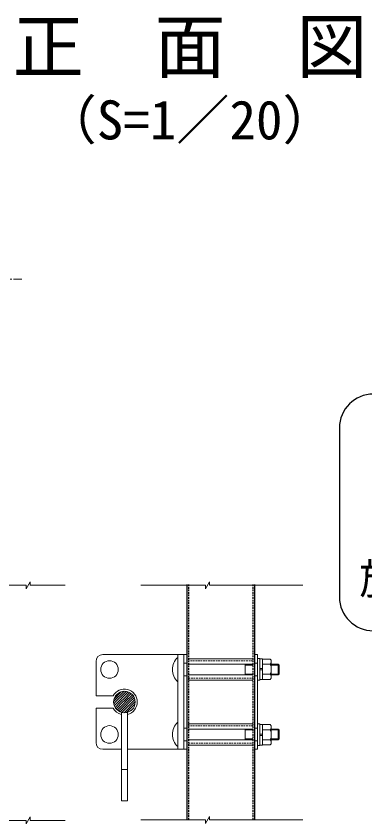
# Model space of a CAD drawing. Units: millimetres, scale not verified. Extents: x -4200 to 4200, y -2970 to 2970.
# Drawn here: x 827 to 1343, y -2310 to -1116 of the extents above; entities that cross this region are included whole.
import ezdxf
from ezdxf.enums import TextEntityAlignment as Align

# ---------------------------------------------------------------- set-up
doc = ezdxf.new("R2010")
doc.units = ezdxf.units.MM
doc.header["$LTSCALE"] = 10
doc.linetypes.add('USER1', pattern=[2, 1.25, -0.25, 0.25, -0.25])
doc.linetypes.add('USER3', pattern=[0.375, 0.25, -0.125])
for name, color, linetype, lineweight in [('0-0_D-TTL-TXT', 7, 'Continuous', 25), ('0-2_D-STR1', 1, 'Continuous', 25), ('0-4_D-STR-DIM', 7, 'Continuous', 13), ('0-7_D-BMK', 2, 'USER1', 13), ('0-A_D-STR3', 3, 'Continuous', 13)]:
    doc.layers.add(name, color=color, linetype=linetype, lineweight=lineweight)
doc.styles.add('ＭＳ ゴシック', font='')
doc.styles.get('ＭＳ ゴシック').set_extended_font_data('MS Gothic')

msp = doc.modelspace()

# ---------------------------------------------------------------- linework, layer by layer
at = {"layer": '0-0_D-TTL-TXT', "color": 2}
msp.add_line((1305.62, -1724.66), (1305.62, -1974.66), dxfattribs=at)
for centre, start, end in [((1355.62, -1724.66), 90, 180), ((1355.62, -1974.66), 180, 270)]:
    msp.add_arc(centre, 50, start, end, dxfattribs=at)
at = {"layer": '0-2_D-STR1'}
for p, q in [((1079.87, -1956.19), (1079.87, -2303.75)), ((1179.87, -1956.19), (1179.87, -2303.75))]:
    msp.add_line(p, q, dxfattribs=at)
at = {"layer": '0-2_D-STR1', "linetype": 'USER3'}
for p, q in [((1082.27, -1956.19), (1082.27, -2303.75)), ((1177.47, -1956.19), (1177.47, -2303.75))]:
    msp.add_line(p, q, dxfattribs=at)
at = {"layer": '0-4_D-STR-DIM'}
for p, q in [((842.09, -1957.46), (645.59, -1957.46)), ((842.09, -1962.59), (848.01, -1952.34)), ((842.09, -1957.46), (842.09, -1962.59)), ((848.01, -1957.46), (848.01, -1952.34)), ((899.62, -1957.46), (848.01, -1957.46)), ((1107.32, -1957.46), (1011.64, -1957.46)), ((1107.32, -1962.59), (1113.24, -1952.34)), ((1107.32, -1957.46), (1107.32, -1962.59)), ((1113.24, -1957.46), (1113.24, -1952.34)), ((1251.22, -1957.46), (1113.24, -1957.46)), ((842.09, -2310.15), (848.01, -2299.9)), ((848.01, -2305.02), (848.01, -2299.9)), ((1107.32, -2304.45), (1011.64, -2304.45)), ((1107.32, -2309.58), (1113.24, -2299.33)), ((1107.32, -2304.45), (1107.32, -2309.58)), ((1113.24, -2304.45), (1113.24, -2299.33)), ((1251.22, -2304.45), (1113.24, -2304.45)), ((842.09, -2305.02), (645.59, -2305.02)), ((842.09, -2305.02), (842.09, -2310.15)), ((899.62, -2305.02), (848.01, -2305.02))]:
    msp.add_line(p, q, dxfattribs=at)
at = {"layer": '0-7_D-BMK'}
msp.add_line((23.02, -1504.63), (836.34, -1504.63), dxfattribs=at)
at = {"layer": '0-A_D-STR3'}
for p, q in [((955.27, -2059.97), (1079.87, -2059.97)), ((1066.27, -2059.97), (1066.27, -2199.97)), ((1066.27, -2063.97), (1066.27, -2099.97)), ((1075.27, -2059.97), (1075.27, -2199.97)), ((1079.87, -2059.97), (1079.87, -2199.97)), ((1079.87, -2066.07), (1079.87, -2097.87)), ((1177.47, -2066.07), (1082.27, -2066.07)), ((1179.87, -2059.97), (1184.47, -2059.97)), ((1179.87, -2059.97), (1179.87, -2199.97)), ((1179.87, -2097.87), (1179.87, -2066.07)), ((1184.47, -2059.97), (1184.47, -2199.97)), ((1184.47, -2065.47), (1184.47, -2097.47)), ((1187.67, -2065.47), (1184.47, -2065.47)), ((1184.47, -2065.47), (1184.47, -2097.97)), ((1187.67, -2065.47), (1187.67, -2097.47)), ((1187.67, -2066.07), (1191.67, -2066.07)), ((1187.67, -2096.87), (1187.67, -2066.07)), ((1191.67, -2066.07), (1191.67, -2096.87)), ((945.27, -2069.97), (945.27, -2120.97)), ((1079.87, -2072.47), (1075.27, -2072.47)), ((1082.27, -2073.97), (1177.47, -2073.97)), ((1166.27, -2089.97), (1166.27, -2073.97)), ((1166.27, -2075.32), (1177.47, -2075.32)), ((1184.47, -2072.47), (1179.87, -2072.47)), ((1191.67, -2066.47), (1191.67, -2096.47)), ((1191.67, -2066.47), (1203.27, -2066.47)), ((1191.67, -2073.97), (1203.27, -2073.97)), ((1204.67, -2069.91), (1204.67, -2093)), ((1204.67, -2073.97), (1214.91, -2073.97)), ((1204.67, -2075.32), (1216.27, -2075.32)), ((1216.27, -2088.61), (1216.27, -2075.32)), ((1082.27, -2089.97), (1177.47, -2089.97)), ((1166.27, -2088.61), (1177.47, -2088.61)), ((1191.67, -2080.47), (1187.67, -2080.47)), ((1191.67, -2082.47), (1187.67, -2082.47)), ((1191.67, -2088.97), (1203.27, -2088.97)), ((1204.67, -2088.61), (1216.27, -2088.61)), ((1204.67, -2089.97), (1214.91, -2089.97)), ((1216.27, -2088.61), (1214.91, -2089.97)), ((1075.27, -2091.47), (1079.87, -2091.47)), ((1082.27, -2097.87), (1177.47, -2097.87)), ((1179.87, -2091.47), (1184.47, -2091.47)), ((1187.67, -2097.47), (1184.47, -2097.47)), ((1191.67, -2096.87), (1187.67, -2096.87)), ((1191.67, -2096.47), (1203.27, -2096.47)), ((970.54, -2120.97), (945.27, -2120.97)), ((971.32, -2129.47), (986.78, -2114.01)), ((972.05, -2125.21), (982.51, -2114.74)), ((981.43, -2129.97), (987.27, -2124.12)), ((987.27, -2124.12), (995.28, -2116.12)), ((987.27, -2127.66), (997.36, -2117.57)), ((973.42, -2137.97), (981.43, -2129.97)), ((974.88, -2140.05), (984.96, -2129.97)), ((984.96, -2129.97), (987.27, -2127.66)), ((990.55, -2145.59), (1002.9, -2133.25)), ((945.27, -2138.97), (945.27, -2189.97)), ((970.54, -2138.97), (945.27, -2138.97)), ((982.77, -2145.32), (982.77, -2275.97)), ((991.77, -2145.32), (991.77, -2275.97)), ((997.21, -2142.47), (999.77, -2139.91)), ((1066.27, -2195.97), (1066.27, -2159.97)), ((1075.27, -2168.47), (1079.87, -2168.47)), ((1079.87, -2162.07), (1079.87, -2193.87)), ((1177.47, -2162.07), (1082.27, -2162.07)), ((1082.27, -2169.97), (1177.47, -2169.97)), ((1166.27, -2169.97), (1166.27, -2185.97)), ((1166.27, -2171.32), (1177.47, -2171.32)), ((1179.87, -2193.87), (1179.87, -2162.07)), ((1179.87, -2168.47), (1184.47, -2168.47)), ((1187.67, -2162.47), (1184.47, -2162.47)), ((1184.47, -2194.47), (1184.47, -2162.47)), ((1187.67, -2194.47), (1187.67, -2162.47)), ((1187.67, -2163.07), (1187.67, -2193.87)), ((1191.67, -2163.07), (1187.67, -2163.07)), ((1191.67, -2193.87), (1191.67, -2163.07)), ((1191.67, -2163.47), (1203.27, -2163.47)), ((1191.67, -2193.47), (1191.67, -2163.47)), ((1191.67, -2170.97), (1203.27, -2170.97)), ((1204.67, -2190.02), (1204.67, -2166.93)), ((1204.67, -2169.97), (1214.91, -2169.97)), ((1214.91, -2169.97), (1214.91, -2185.97)), ((1216.27, -2171.32), (1214.91, -2169.97)), ((1166.27, -2184.61), (1177.47, -2184.61)), ((1191.67, -2177.47), (1187.67, -2177.47)), ((1191.67, -2179.47), (1187.67, -2179.47)), ((1204.67, -2184.61), (1216.27, -2184.61)), ((1214.91, -2185.97), (1216.27, -2184.61)), ((1079.87, -2187.47), (1075.27, -2187.47)), ((1082.27, -2185.97), (1177.47, -2185.97)), ((1082.27, -2193.87), (1177.47, -2193.87)), ((1184.47, -2187.47), (1179.87, -2187.47)), ((1187.67, -2194.47), (1184.47, -2194.47)), ((1187.67, -2193.87), (1191.67, -2193.87)), ((1191.67, -2185.97), (1203.27, -2185.97)), ((1191.67, -2193.47), (1203.27, -2193.47)), ((1204.67, -2185.97), (1214.91, -2185.97)), ((955.27, -2199.97), (982.77, -2199.97)), ((991.77, -2199.97), (1079.87, -2199.97)), ((1179.87, -2199.97), (1184.47, -2199.97)), ((982.77, -2229.97), (991.77, -2229.97)), ((982.77, -2275.97), (991.77, -2275.97))]:
    msp.add_line(p, q, dxfattribs=at)
at = {"layer": '0-A_D-STR3', "linetype": 'USER3'}
for p, q in [((1177.47, -2069.27), (1082.27, -2069.27)), ((1082.27, -2094.67), (1177.47, -2094.67)), ((1177.47, -2165.27), (1082.27, -2165.27)), ((1082.27, -2190.67), (1177.47, -2190.67))]:
    msp.add_line(p, q, dxfattribs=at)
at = {"layer": '0-A_D-STR3'}
for points in [[(1214.91, -2089.97), (1214.91, -2073.97), (1216.27, -2075.32)], [(971.53, -2132.8), (974.36, -2129.97), (987.27, -2117.05), (990.1, -2114.22)], [(972.3, -2135.56), (977.89, -2129.97), (987.27, -2120.59), (992.87, -2114.99)], [(976.62, -2141.85), (987.27, -2131.19), (988.5, -2129.97), (999.16, -2119.31)], [(978.63, -2143.37), (987.27, -2134.73), (992.03, -2129.97), (1000.68, -2121.32)], [(980.94, -2144.6), (987.27, -2138.26), (995.57, -2129.97), (1001.91, -2123.63)], [(983.59, -2145.48), (987.27, -2141.8), (999.1, -2129.97), (1002.79, -2126.29)], [(986.69, -2145.92), (987.27, -2145.34), (1002.64, -2129.97), (1003.22, -2129.39)], [(1204.67, -2171.32), (1216.27, -2171.32), (1216.27, -2184.61)]]:
    msp.add_lwpolyline(points, dxfattribs=at)
for centre, radius in [((965.27, -2081.97), 13), ((987.27, -2129.97), 16), ((965.27, -2177.97), 13)]:
    msp.add_circle(centre, radius, dxfattribs=at)
for centre, radius, start, end in [((955.27, -2069.97), 10, 90, 180), ((1082.52, -2081.97), 24.25, 132.07502, 227.92498), ((1198.98, -2070.22), 5.7, 318.83491, 41.16509), ((1183.88, -2081.47), 20.79, 338.85295, 21.14705), ((1198.98, -2092.72), 5.7, 318.86505, 41.13495), ((987.27, -2129.97), 19, 283.70023, 151.72629), ((987.27, -2129.97), 19, 208.27371, 256.29977), ((1082.52, -2177.97), 24.25, 132.07502, 227.92498), ((1198.98, -2167.22), 5.7, 318.86505, 41.13495), ((1183.88, -2178.47), 20.79, 338.85295, 21.14705), ((955.27, -2189.97), 10, 180, 270), ((1198.98, -2189.72), 5.7, 318.83491, 41.16509)]:
    msp.add_arc(centre, radius, start, end, dxfattribs=at)

# ---------------------------------------------------------------- texts
at = {"layer": '0-0_D-TTL-TXT', "style": 'ＭＳ ゴシック'}
for s, height, p in [('正\u3000面\u3000図', 76.98, (822.13, -1222.2)), ('（S=1／20）', 57.7, (867.61, -1315.4)), ('施工による水仕舞い不備で起こる支柱・基礎の破損について当社は責任を負いかねます。 ', 45.67, (1334.7, -1984.25))]:
    msp.add_text(s, height=height, dxfattribs=at).set_placement(p, align=Align.BOTTOM_LEFT)

doc.saveas('drawing.dxf')
